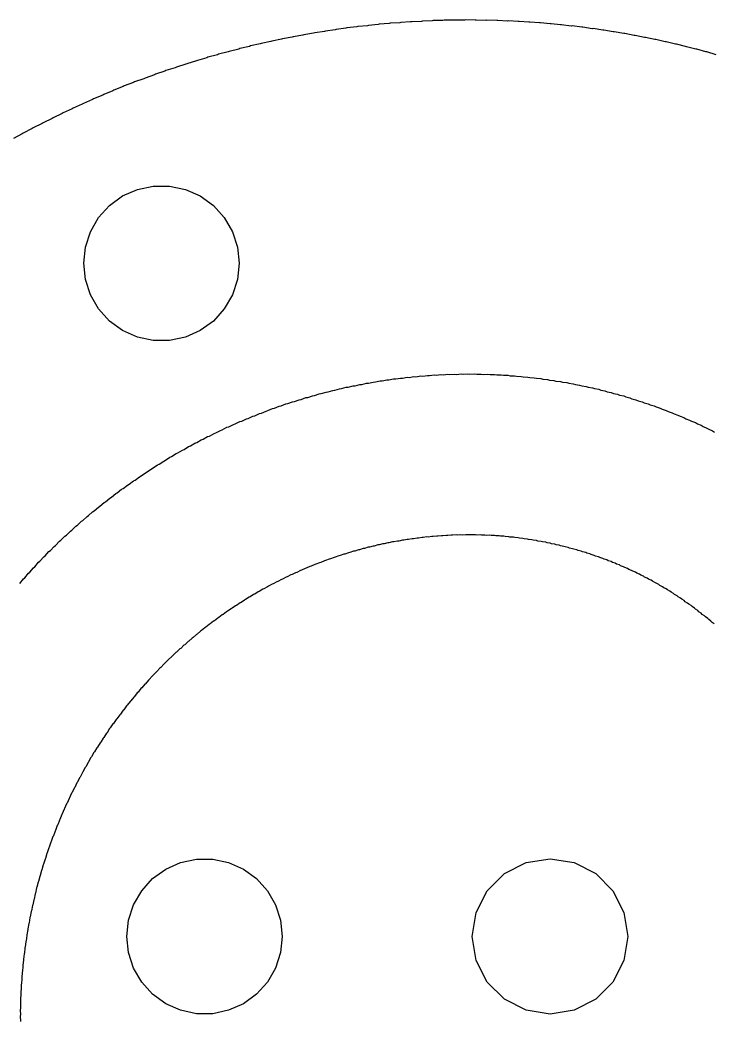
# Model space of a CAD drawing. Header units: metres. Extents: x -209 to 51, y -75 to 75.
# Drawn here: x 25.2 to 31.22, y -0.72 to 7.96 of the extents above; entities that cross this region are included whole.
import ezdxf

# ---------------------------------------------------------------- set-up
doc = ezdxf.new("R2010")
doc.units = ezdxf.units.M

msp = doc.modelspace()

# ---------------------------------------------------------------- linework, layer by layer
for p, q in [((28.1211, 7.89853), (28.0365, 7.88965)), ((28.1302, 7.90147), (28.1211, 7.89853)), ((28.2148, 7.90936), (28.1302, 7.90147)), ((28.2238, 7.91217), (28.2148, 7.90936)), ((28.3084, 7.91908), (28.2238, 7.91217)), ((28.3174, 7.92177), (28.3084, 7.91908)), ((28.4021, 7.92769), (28.3174, 7.92177)), ((28.4111, 7.93027), (28.4021, 7.92769)), ((28.4958, 7.9352), (28.4111, 7.93027)), ((28.5048, 7.93765), (28.4958, 7.9352)), ((28.5895, 7.9416), (28.5048, 7.93765)), ((28.5984, 7.94394), (28.5895, 7.9416)), ((28.6831, 7.9469), (28.5984, 7.94394)), ((28.692, 7.94911), (28.6831, 7.9469)), ((28.7767, 7.95108), (28.692, 7.94911)), ((28.7856, 7.95319), (28.7767, 7.95108)), ((28.8703, 7.95418), (28.7856, 7.95319)), ((28.8791, 7.95616), (28.8703, 7.95418)), ((28.9638, 7.95616), (28.8791, 7.95616)), ((28.9726, 7.95805), (28.9638, 7.95616)), ((29.0572, 7.95706), (28.9726, 7.95805)), ((29.066, 7.95883), (29.0572, 7.95706)), ((29.1505, 7.95686), (29.066, 7.95883)), ((29.1593, 7.95851), (29.1505, 7.95686)), ((29.2437, 7.95557), (29.1593, 7.95851)), ((29.2525, 7.95711), (29.2437, 7.95557)), ((29.3368, 7.95319), (29.2525, 7.95711)), ((29.3455, 7.95462), (29.3368, 7.95319)), ((29.4297, 7.94971), (29.3455, 7.95462)), ((29.4384, 7.95103), (29.4297, 7.94971)), ((29.5225, 7.94514), (29.4384, 7.95103)), ((29.5312, 7.94637), (29.5225, 7.94514)), ((29.6152, 7.93951), (29.5312, 7.94637)), ((29.6238, 7.94063), (29.6152, 7.93951)), ((29.7077, 7.93279), (29.6238, 7.94063)), ((29.7163, 7.93379), (29.7077, 7.93279)), ((29.8, 7.92499), (29.7163, 7.93379)), ((29.8085, 7.92589), (29.8, 7.92499)), ((29.8921, 7.91612), (29.8085, 7.92589)), ((29.9006, 7.91692), (29.8921, 7.91612)), ((29.984, 7.90619), (29.9006, 7.91692)), ((29.9924, 7.90688), (29.984, 7.90619)), ((30.0757, 7.89519), (29.9924, 7.90688)), ((30.0841, 7.89578), (30.0757, 7.89519)), ((30.1671, 7.88312), (30.0841, 7.89578)), ((27.5604, 7.81024), (27.4764, 7.79543)), ((27.5695, 7.8139), (27.5604, 7.81024)), ((27.6537, 7.82774), (27.5695, 7.8139)), ((27.6627, 7.83127), (27.6537, 7.82774)), ((27.747, 7.84412), (27.6627, 7.83127)), ((27.7561, 7.84753), (27.747, 7.84412)), ((27.8404, 7.85939), (27.7561, 7.84753)), ((27.8495, 7.86269), (27.8404, 7.85939)), ((27.9339, 7.87355), (27.8495, 7.86269)), ((27.943, 7.87672), (27.9339, 7.87355)), ((28.0275, 7.8866), (27.943, 7.87672)), ((28.0365, 7.88965), (28.0275, 7.8866)), ((30.1755, 7.88361), (30.1671, 7.88312)), ((30.2584, 7.87), (30.1755, 7.88361)), ((30.2667, 7.87038), (30.2584, 7.87)), ((30.3493, 7.8558), (30.2667, 7.87038)), ((30.3576, 7.85609), (30.3493, 7.8558)), ((30.44, 7.84058), (30.3576, 7.85609)), ((30.4483, 7.84077), (30.44, 7.84058)), ((30.5304, 7.82431), (30.4483, 7.84077)), ((30.5386, 7.8244), (30.5304, 7.82431)), ((30.6205, 7.80699), (30.5386, 7.8244)), ((27.1888, 7.72917), (27.1054, 7.71042)), ((27.1979, 7.73332), (27.1888, 7.72917)), ((27.2815, 7.7511), (27.1979, 7.73332)), ((27.2906, 7.75513), (27.2815, 7.7511)), ((27.3743, 7.77193), (27.2906, 7.75513)), ((27.3834, 7.77583), (27.3743, 7.77193)), ((27.4673, 7.79164), (27.3834, 7.77583)), ((27.4764, 7.79543), (27.4673, 7.79164)), ((30.6287, 7.80699), (30.6205, 7.80699)), ((30.7103, 7.78864), (30.6287, 7.80699)), ((30.7184, 7.78854), (30.7103, 7.78864)), ((30.7998, 7.76926), (30.7184, 7.78854)), ((30.8079, 7.76907), (30.7998, 7.76926)), ((30.889, 7.74884), (30.8079, 7.76907)), ((30.897, 7.74857), (30.889, 7.74884)), ((30.9778, 7.7274), (30.897, 7.74857)), ((30.9858, 7.72704), (30.9778, 7.7274)), ((31.0663, 7.70496), (30.9858, 7.72704)), ((26.9118, 7.65672), (26.8289, 7.63501)), ((26.9209, 7.66125), (26.9118, 7.65672)), ((27.004, 7.68198), (26.9209, 7.66125)), ((27.013, 7.68639), (27.004, 7.68198)), ((27.0963, 7.70613), (27.013, 7.68639)), ((27.1054, 7.71042), (27.0963, 7.70613)), ((31.0742, 7.7045), (31.0663, 7.70496)), ((31.1544, 7.68149), (31.0742, 7.7045)), ((31.1623, 7.68094), (31.1544, 7.68149)), ((31.2422, 7.65703), (31.1623, 7.68094)), ((26.5546, 7.54973), (26.5455, 7.54466)), ((26.6367, 7.57434), (26.5546, 7.54973)), ((26.6457, 7.57924), (26.6367, 7.57434)), ((26.7282, 7.60291), (26.6457, 7.57924)), ((26.7372, 7.60768), (26.7282, 7.60291)), ((26.8199, 7.63037), (26.7372, 7.60768)), ((26.8289, 7.63501), (26.8199, 7.63037)), ((26.3639, 7.48204), (26.2825, 7.45453)), ((26.3729, 7.48735), (26.3639, 7.48204)), ((26.4546, 7.5139), (26.3729, 7.48735)), ((26.4635, 7.51907), (26.4546, 7.5139)), ((26.5455, 7.54466), (26.4635, 7.51907)), ((26.0937, 7.37991), (26.0131, 7.34952)), ((26.1025, 7.38559), (26.0937, 7.37991)), ((26.1834, 7.41504), (26.1025, 7.38559)), ((26.1923, 7.42059), (26.1834, 7.41504)), ((26.2735, 7.44908), (26.1923, 7.42059)), ((26.2825, 7.45453), (26.2735, 7.44908)), ((25.9151, 7.30638), (25.8351, 7.27406)), ((25.924, 7.31233), (25.9151, 7.30638)), ((26.0042, 7.34369), (25.924, 7.31233)), ((26.0131, 7.34952), (26.0042, 7.34369)), ((25.738, 7.22853), (25.6587, 7.19434)), ((25.7468, 7.23477), (25.738, 7.22853)), ((25.8264, 7.26801), (25.7468, 7.23477)), ((25.8351, 7.27406), (25.8264, 7.26801)), ((25.5624, 7.14639), (25.4838, 7.11032)), ((25.5711, 7.15288), (25.5624, 7.14639)), ((25.65, 7.188), (25.5711, 7.15288)), ((25.6587, 7.19434), (25.65, 7.188)), ((25.3884, 7.06), (25.3107, 7.02208)), ((25.397, 7.06671), (25.3884, 7.06)), ((25.4752, 7.10373), (25.397, 7.06671)), ((25.4838, 7.11032), (25.4752, 7.10373)), ((25.2162, 6.96936), (25.1393, 6.9296)), ((25.2247, 6.97633), (25.2162, 6.96936)), ((25.3021, 7.0152), (25.2247, 6.97633)), ((25.3107, 7.02208), (25.3021, 7.0152)), ((26.2164, 6.48763), (26.3544, 6.51697)), ((26.3544, 6.51697), (26.4956, 6.51697)), ((26.4956, 6.51697), (26.6336, 6.48763)), ((25.9733, 6.34729), (26.0875, 6.43024)), ((26.0875, 6.43024), (26.2164, 6.48763)), ((26.6336, 6.48763), (26.7625, 6.43024)), ((26.7625, 6.43024), (26.8767, 6.34729)), ((25.8789, 6.24242), (25.9733, 6.34729)), ((26.8767, 6.34729), (26.9711, 6.24242)), ((25.8083, 6.12021), (25.8789, 6.24242)), ((26.9711, 6.24242), (27.0416, 6.12021)), ((25.7647, 5.98601), (25.8083, 6.12021)), ((27.0416, 6.12021), (27.0853, 5.98601)), ((25.75, 5.84566), (25.7647, 5.98601)), ((27.0853, 5.98601), (27.1, 5.84566)), ((25.7647, 5.70532), (25.75, 5.84566)), ((27.1, 5.84566), (27.0853, 5.70532)), ((25.8083, 5.57112), (25.7647, 5.70532)), ((27.0853, 5.70532), (27.0416, 5.57112)), ((25.8789, 5.44891), (25.8083, 5.57112)), ((27.0416, 5.57112), (26.9711, 5.44891)), ((25.9733, 5.34404), (25.8789, 5.44891)), ((26.9711, 5.44891), (26.8767, 5.34404)), ((26.0875, 5.26109), (25.9733, 5.34404)), ((26.8767, 5.34404), (26.7625, 5.26109)), ((26.2164, 5.2037), (26.0875, 5.26109)), ((26.7625, 5.26109), (26.6336, 5.2037)), ((26.3544, 5.17436), (26.2164, 5.2037)), ((26.4956, 5.17436), (26.3544, 5.17436)), ((26.6336, 5.2037), (26.4956, 5.17436)), ((28.577, 4.85512), (28.6178, 4.86182)), ((28.6178, 4.86182), (28.6358, 4.86098)), ((28.6358, 4.86098), (28.6766, 4.86719)), ((28.6766, 4.86719), (28.6947, 4.86613)), ((28.6947, 4.86613), (28.7353, 4.87184)), ((28.7353, 4.87184), (28.7534, 4.87057)), ((28.7534, 4.87057), (28.794, 4.87579)), ((28.794, 4.87579), (28.8122, 4.87431)), ((28.8122, 4.87431), (28.8526, 4.87903)), ((28.8526, 4.87903), (28.8708, 4.87733)), ((28.8708, 4.87733), (28.9112, 4.88158)), ((28.9112, 4.88158), (28.9294, 4.87965)), ((28.9294, 4.87965), (28.9697, 4.88341)), ((28.9697, 4.88341), (28.9879, 4.88127)), ((28.9879, 4.88127), (29.0281, 4.88455)), ((29.0281, 4.88455), (29.0464, 4.8822)), ((29.0464, 4.8822), (29.0864, 4.88499)), ((29.0864, 4.88499), (29.1047, 4.88243)), ((29.1047, 4.88243), (29.1447, 4.88475)), ((29.1447, 4.88475), (29.163, 4.88196)), ((29.163, 4.88196), (29.2028, 4.8838)), ((29.2028, 4.8838), (29.2212, 4.88078)), ((29.2212, 4.88078), (29.2608, 4.88217)), ((29.2608, 4.88217), (29.2792, 4.87894)), ((29.2792, 4.87894), (29.3187, 4.87985)), ((29.3187, 4.87985), (29.3371, 4.87639)), ((29.3371, 4.87639), (29.3765, 4.87685)), ((29.3765, 4.87685), (29.3949, 4.87315)), ((29.3949, 4.87315), (29.4341, 4.87315)), ((29.4341, 4.87315), (29.4526, 4.86923)), ((29.4526, 4.86923), (29.4916, 4.86877)), ((29.4916, 4.86877), (29.51, 4.86464)), ((29.51, 4.86464), (29.549, 4.86374)), ((29.549, 4.86374), (29.5674, 4.85936)), ((29.5674, 4.85936), (29.6062, 4.85802)), ((28.0476, 4.77019), (28.0888, 4.78148)), ((28.0888, 4.78148), (28.1064, 4.7825)), ((28.1064, 4.7825), (28.1475, 4.79326)), ((28.1475, 4.79326), (28.1651, 4.79408)), ((28.1651, 4.79408), (28.2062, 4.80434)), ((28.2062, 4.80434), (28.2239, 4.80495)), ((28.2239, 4.80495), (28.265, 4.8147)), ((28.265, 4.8147), (28.2828, 4.81511)), ((28.2828, 4.81511), (28.3238, 4.82433)), ((28.3238, 4.82433), (28.3416, 4.82454)), ((28.3416, 4.82454), (28.3826, 4.83325)), ((28.3826, 4.83325), (28.4005, 4.83325)), ((28.4005, 4.83325), (28.4414, 4.84146)), ((28.4414, 4.84146), (28.4594, 4.84125)), ((28.4594, 4.84125), (28.5002, 4.84895)), ((28.5002, 4.84895), (28.5182, 4.84854)), ((28.5182, 4.84854), (28.559, 4.85574)), ((28.559, 4.85574), (28.577, 4.85512)), ((29.6062, 4.85802), (29.6246, 4.85342)), ((29.6246, 4.85342), (29.6632, 4.85162)), ((29.6632, 4.85162), (29.6817, 4.84679)), ((29.6817, 4.84679), (29.72, 4.84456)), ((29.72, 4.84456), (29.7385, 4.83949)), ((29.7385, 4.83949), (29.7767, 4.83682)), ((29.7767, 4.83682), (29.7951, 4.83156)), ((29.7951, 4.83156), (29.8332, 4.82845)), ((29.8332, 4.82845), (29.8516, 4.82292)), ((29.8516, 4.82292), (29.8895, 4.8194)), ((29.8895, 4.8194), (29.9079, 4.81366)), ((29.9079, 4.81366), (29.9455, 4.80969)), ((29.9455, 4.80969), (29.9639, 4.80373)), ((29.9639, 4.80373), (30.0014, 4.79935)), ((30.0014, 4.79935), (30.0197, 4.79314)), ((30.0197, 4.79314), (30.057, 4.78835)), ((30.057, 4.78835), (30.0753, 4.78192)), ((30.0753, 4.78192), (30.1124, 4.7767)), ((30.1124, 4.7767), (30.1307, 4.77003)), ((27.697, 4.68123), (27.7381, 4.69565)), ((27.7381, 4.69565), (27.7551, 4.69785)), ((27.7551, 4.69785), (27.7963, 4.71175)), ((27.7963, 4.71175), (27.8135, 4.71376)), ((27.8135, 4.71376), (27.8546, 4.72713)), ((27.8546, 4.72713), (27.8719, 4.72894)), ((27.8719, 4.72894), (27.9131, 4.74179)), ((27.9131, 4.74179), (27.9304, 4.74341)), ((27.9304, 4.74341), (27.9716, 4.75574)), ((27.9716, 4.75574), (27.989, 4.75716)), ((27.989, 4.75716), (28.0302, 4.76897)), ((28.0302, 4.76897), (28.0476, 4.77019)), ((30.1307, 4.77003), (30.1676, 4.76442)), ((30.1676, 4.76442), (30.1859, 4.75752)), ((30.1859, 4.75752), (30.2225, 4.7515)), ((30.2225, 4.7515), (30.2407, 4.74437)), ((30.2407, 4.74437), (30.2772, 4.73795)), ((30.2772, 4.73795), (30.2954, 4.73059)), ((30.2954, 4.73059), (30.3316, 4.72377)), ((30.3316, 4.72377), (30.3498, 4.71619)), ((30.3498, 4.71619), (30.3858, 4.70897)), ((30.3858, 4.70897), (30.4039, 4.70114)), ((30.4039, 4.70114), (30.4396, 4.69354)), ((30.4396, 4.69354), (30.4577, 4.68549)), ((30.4577, 4.68549), (30.4932, 4.67751)), ((27.4077, 4.5873), (27.4485, 4.60437)), ((27.4485, 4.60437), (27.4652, 4.60751)), ((27.4652, 4.60751), (27.5062, 4.62407)), ((27.5062, 4.62407), (27.523, 4.62703)), ((27.523, 4.62703), (27.5639, 4.64304)), ((27.5639, 4.64304), (27.5808, 4.6458)), ((27.5808, 4.6458), (27.6219, 4.6613)), ((27.6219, 4.6613), (27.6388, 4.66389)), ((27.6388, 4.66389), (27.6799, 4.67883)), ((27.6799, 4.67883), (27.697, 4.68123)), ((30.4932, 4.67751), (30.5113, 4.66922)), ((30.5113, 4.66922), (30.5465, 4.66086)), ((30.5465, 4.66086), (30.5645, 4.65233)), ((30.5645, 4.65233), (30.5996, 4.6436)), ((30.5996, 4.6436), (30.6175, 4.63484)), ((30.6175, 4.63484), (30.6523, 4.62575)), ((30.6523, 4.62575), (30.6702, 4.61678)), ((30.6702, 4.61678), (30.7047, 4.6073)), ((30.7047, 4.6073), (30.7225, 4.59807)), ((27.1789, 4.49924), (27.2195, 4.51846)), ((27.2195, 4.51846), (27.2358, 4.52232)), ((27.2358, 4.52232), (27.2765, 4.54102)), ((27.2765, 4.54102), (27.2929, 4.54471)), ((27.2929, 4.54471), (27.3337, 4.56285)), ((27.3337, 4.56285), (27.3502, 4.56636)), ((27.3502, 4.56636), (27.391, 4.58397)), ((27.391, 4.58397), (27.4077, 4.5873)), ((30.7225, 4.59807), (30.7568, 4.58826)), ((30.7568, 4.58826), (30.7746, 4.5788)), ((30.7746, 4.5788), (30.8086, 4.56862)), ((30.8086, 4.56862), (30.8263, 4.55893)), ((30.8263, 4.55893), (30.86, 4.5484)), ((30.86, 4.5484), (30.8777, 4.5385)), ((30.8777, 4.5385), (30.9111, 4.52762)), ((30.9111, 4.52762), (30.9288, 4.51746)), ((30.9288, 4.51746), (30.9619, 4.50624)), ((26.9934, 4.42114), (27.0094, 4.4257)), ((27.0094, 4.4257), (27.0497, 4.44653)), ((27.0497, 4.44653), (27.0656, 4.45091)), ((27.0656, 4.45091), (27.1061, 4.47122)), ((27.1061, 4.47122), (27.1222, 4.47543)), ((27.1222, 4.47543), (27.1627, 4.49519)), ((27.1627, 4.49519), (27.1789, 4.49924)), ((30.9619, 4.50624), (30.9794, 4.49586)), ((30.9794, 4.49586), (31.0124, 4.48431)), ((31.0124, 4.48431), (31.0298, 4.47371)), ((31.0298, 4.47371), (31.0624, 4.46182)), ((31.0624, 4.46182), (31.0798, 4.45097)), ((31.0798, 4.45097), (31.1122, 4.43877)), ((31.1122, 4.43877), (31.1294, 4.42769)), ((31.1294, 4.42769), (31.1615, 4.41516)), ((26.7863, 4.31773), (26.8262, 4.34073)), ((26.8262, 4.34073), (26.8417, 4.34579)), ((26.8417, 4.34579), (26.8817, 4.36824)), ((26.8817, 4.36824), (26.8974, 4.37315)), ((26.8974, 4.37315), (26.9375, 4.39503)), ((26.9375, 4.39503), (26.9532, 4.39975)), ((26.9532, 4.39975), (26.9934, 4.42114)), ((31.1615, 4.41516), (31.1787, 4.40384)), ((31.1787, 4.40384), (31.2105, 4.39101)), ((31.2105, 4.39101), (31.2276, 4.37949)), ((26.6217, 4.2294), (26.6611, 4.254)), ((26.6611, 4.254), (26.6763, 4.25955)), ((26.6763, 4.25955), (26.7159, 4.2836)), ((26.7159, 4.2836), (26.7312, 4.28899)), ((26.7312, 4.28899), (26.7709, 4.31252)), ((26.7709, 4.31252), (26.7863, 4.31773)), ((26.4985, 4.16101), (26.5134, 4.16702)), ((26.5134, 4.16702), (26.5524, 4.1927)), ((26.5524, 4.1927), (26.5674, 4.19856)), ((26.5674, 4.19856), (26.6066, 4.22369)), ((26.6066, 4.22369), (26.6217, 4.2294)), ((26.3531, 4.0683), (26.3915, 4.09558)), ((26.3915, 4.09558), (26.4062, 4.10191)), ((26.4062, 4.10191), (26.4449, 4.12863)), ((26.4449, 4.12863), (26.4596, 4.1348)), ((26.4596, 4.1348), (26.4985, 4.16101)), ((26.1957, 3.96346), (26.2335, 3.99231)), ((26.2335, 3.99231), (26.2478, 3.99907)), ((26.2478, 3.99907), (26.2859, 4.0274)), ((26.2859, 4.0274), (26.3003, 4.03401)), ((26.3003, 4.03401), (26.3385, 4.06183)), ((26.3385, 4.06183), (26.3531, 4.0683)), ((26.0925, 3.89017), (26.1299, 3.92009)), ((26.1299, 3.92009), (26.1438, 3.92709)), ((26.1438, 3.92709), (26.1815, 3.95654)), ((26.1815, 3.95654), (26.1957, 3.96346)), ((25.9907, 3.81422), (26.0277, 3.84521)), ((26.0277, 3.84521), (26.0414, 3.85252)), ((26.0414, 3.85252), (26.0786, 3.88298)), ((26.0786, 3.88298), (26.0925, 3.89017)), ((25.8772, 3.72795), (25.8906, 3.73569)), ((25.8906, 3.73569), (25.927, 3.76768)), ((25.927, 3.76768), (25.9404, 3.77525)), ((25.9404, 3.77525), (25.9771, 3.80678)), ((25.9771, 3.80678), (25.9907, 3.81422)), ((25.7433, 3.61293), (25.7789, 3.64651)), ((25.7789, 3.64651), (25.7919, 3.65446)), ((25.7919, 3.65446), (25.8278, 3.68756)), ((25.8278, 3.68756), (25.841, 3.69539)), ((25.841, 3.69539), (25.8772, 3.72795)), ((25.6472, 3.52788), (25.6822, 3.56253)), ((25.6822, 3.56253), (25.695, 3.57072)), ((25.695, 3.57072), (25.7303, 3.60484)), ((25.7303, 3.60484), (25.7433, 3.61293)), ((25.5528, 3.44034), (25.5873, 3.47601)), ((25.5873, 3.47601), (25.5998, 3.48445)), ((25.5998, 3.48445), (25.6345, 3.51958)), ((25.6345, 3.51958), (25.6472, 3.52788)), ((28.773, 3.47346), (28.7417, 3.4687)), ((28.7842, 3.47269), (28.773, 3.47346)), ((28.8154, 3.47708), (28.7842, 3.47269)), ((28.8266, 3.47617), (28.8154, 3.47708)), ((28.8577, 3.48018), (28.8266, 3.47617)), ((28.8689, 3.47913), (28.8577, 3.48018)), ((28.8999, 3.48276), (28.8689, 3.47913)), ((28.9112, 3.48157), (28.8999, 3.48276)), ((28.9421, 3.48482), (28.9112, 3.48157)), ((28.9534, 3.48351), (28.9421, 3.48482)), ((28.9843, 3.48639), (28.9534, 3.48351)), ((28.9955, 3.48494), (28.9843, 3.48639)), ((29.0262, 3.48744), (28.9955, 3.48494)), ((29.0376, 3.48586), (29.0262, 3.48744)), ((29.0682, 3.48799), (29.0376, 3.48586)), ((29.0795, 3.48627), (29.0682, 3.48799)), ((29.11, 3.48804), (29.0795, 3.48627)), ((29.1214, 3.48618), (29.11, 3.48804)), ((29.1518, 3.48759), (29.1214, 3.48618)), ((29.1632, 3.48558), (29.1518, 3.48759)), ((29.1934, 3.48663), (29.1632, 3.48558)), ((29.2048, 3.48448), (29.1934, 3.48663)), ((29.2349, 3.48518), (29.2048, 3.48448)), ((29.2464, 3.48289), (29.2349, 3.48518)), ((29.2764, 3.48325), (29.2464, 3.48289)), ((29.2878, 3.48082), (29.2764, 3.48325)), ((29.3176, 3.48082), (29.2878, 3.48082)), ((29.3291, 3.47824), (29.3176, 3.48082)), ((29.3589, 3.47789), (29.3291, 3.47824)), ((29.3703, 3.47519), (29.3589, 3.47789)), ((29.3999, 3.4745), (29.3703, 3.47519)), ((29.4113, 3.47163), (29.3999, 3.4745)), ((29.4408, 3.47061), (29.4113, 3.47163)), ((29.4522, 3.46761), (29.4408, 3.47061)), ((25.4604, 3.35036), (25.4942, 3.38699)), ((25.4942, 3.38699), (25.5064, 3.39565)), ((25.5064, 3.39565), (25.5405, 3.43181)), ((25.5405, 3.43181), (25.5528, 3.44034)), ((28.2627, 3.3895), (28.2307, 3.37993)), ((28.2733, 3.39024), (28.2627, 3.3895)), ((28.3052, 3.39938), (28.2733, 3.39024)), ((28.3159, 3.40001), (28.3052, 3.39938)), ((28.3478, 3.40875), (28.3159, 3.40001)), ((28.3585, 3.40926), (28.3478, 3.40875)), ((28.3903, 3.41757), (28.3585, 3.40926)), ((28.4011, 3.41795), (28.3903, 3.41757)), ((28.4329, 3.4259), (28.4011, 3.41795)), ((28.4437, 3.42615), (28.4329, 3.4259)), ((28.4754, 3.43367), (28.4437, 3.42615)), ((28.4863, 3.43379), (28.4754, 3.43367)), ((28.518, 3.44092), (28.4863, 3.43379)), ((28.5289, 3.44092), (28.518, 3.44092)), ((28.5606, 3.44765), (28.5289, 3.44092)), ((28.5715, 3.44753), (28.5606, 3.44765)), ((28.6031, 3.45386), (28.5715, 3.44753)), ((28.6141, 3.4536), (28.6031, 3.45386)), ((28.6457, 3.45953), (28.6141, 3.4536)), ((28.6567, 3.45915), (28.6457, 3.45953)), ((28.6882, 3.46471), (28.6567, 3.45915)), ((28.6992, 3.46419), (28.6882, 3.46471)), ((28.7306, 3.46935), (28.6992, 3.46419)), ((28.7417, 3.4687), (28.7306, 3.46935)), ((29.4815, 3.46625), (29.4522, 3.46761)), ((29.493, 3.46309), (29.4815, 3.46625)), ((29.5221, 3.4614), (29.493, 3.46309)), ((29.5336, 3.4581), (29.5221, 3.4614)), ((29.5626, 3.45607), (29.5336, 3.4581)), ((29.5741, 3.45264), (29.5626, 3.45607)), ((29.6029, 3.45029), (29.5741, 3.45264)), ((29.6143, 3.4467), (29.6029, 3.45029)), ((29.643, 3.44403), (29.6143, 3.4467)), ((29.6545, 3.44029), (29.643, 3.44403)), ((29.6829, 3.4373), (29.6545, 3.44029)), ((29.6944, 3.43341), (29.6829, 3.4373)), ((29.7227, 3.4301), (29.6944, 3.43341)), ((29.7342, 3.42609), (29.7227, 3.4301)), ((29.7623, 3.42247), (29.7342, 3.42609)), ((29.7737, 3.41829), (29.7623, 3.42247)), ((29.8016, 3.41437), (29.7737, 3.41829)), ((29.8131, 3.41003), (29.8016, 3.41437)), ((29.8409, 3.40581), (29.8131, 3.41003)), ((29.8523, 3.40134), (29.8409, 3.40581)), ((29.8798, 3.3968), (29.8523, 3.40134)), ((29.8913, 3.39218), (29.8798, 3.3968)), ((29.9186, 3.38736), (29.8913, 3.39218)), ((29.9301, 3.38258), (29.9186, 3.38736)), ((25.4029, 3.29552), (25.4148, 3.30435)), ((25.4148, 3.30435), (25.4483, 3.34157)), ((25.4483, 3.34157), (25.4604, 3.35036)), ((27.9661, 3.30536), (27.9342, 3.29288)), ((27.9763, 3.30692), (27.9661, 3.30536)), ((28.0083, 3.31897), (27.9763, 3.30692)), ((28.0186, 3.32042), (28.0083, 3.31897)), ((28.0506, 3.33206), (28.0186, 3.32042)), ((28.0609, 3.33339), (28.0506, 3.33206)), ((28.0929, 3.3446), (28.0609, 3.33339)), ((28.1033, 3.34583), (28.0929, 3.3446)), ((28.1353, 3.35663), (28.1033, 3.34583)), ((28.1457, 3.35773), (28.1353, 3.35663)), ((28.1777, 3.36812), (28.1457, 3.35773)), ((28.1882, 3.36909), (28.1777, 3.36812)), ((28.2202, 3.37906), (28.1882, 3.36909)), ((28.2307, 3.37993), (28.2202, 3.37906)), ((29.9572, 3.37747), (29.9301, 3.38258)), ((29.9686, 3.37254), (29.9572, 3.37747)), ((29.9956, 3.36714), (29.9686, 3.37254)), ((30.007, 3.36206), (29.9956, 3.36714)), ((30.0338, 3.35637), (30.007, 3.36206)), ((30.0452, 3.35115), (30.0338, 3.35637)), ((30.0717, 3.34518), (30.0452, 3.35115)), ((30.0831, 3.33981), (30.0717, 3.34518)), ((30.1094, 3.33357), (30.0831, 3.33981)), ((30.1207, 3.32803), (30.1094, 3.33357)), ((30.1469, 3.32152), (30.1207, 3.32803)), ((30.1582, 3.31584), (30.1469, 3.32152)), ((30.1841, 3.30907), (30.1582, 3.31584)), ((30.1954, 3.30322), (30.1841, 3.30907)), ((30.2211, 3.29617), (30.1954, 3.30322)), ((25.3136, 3.20163), (25.3252, 3.21069)), ((25.3252, 3.21069), (25.358, 3.24889)), ((25.358, 3.24889), (25.3699, 3.2579)), ((25.3699, 3.2579), (25.4029, 3.29552)), ((27.7148, 3.21246), (27.683, 3.1974)), ((27.7246, 3.21466), (27.7148, 3.21246)), ((27.7564, 3.22926), (27.7246, 3.21466)), ((27.7663, 3.23137), (27.7564, 3.22926)), ((27.7981, 3.24554), (27.7663, 3.23137)), ((27.8081, 3.24754), (27.7981, 3.24554)), ((27.84, 3.26129), (27.8081, 3.24754)), ((27.85, 3.26318), (27.84, 3.26129)), ((27.882, 3.27654), (27.85, 3.26318)), ((27.8921, 3.27831), (27.882, 3.27654)), ((27.924, 3.29121), (27.8921, 3.27831)), ((27.9342, 3.29288), (27.924, 3.29121)), ((30.2323, 3.29019), (30.2211, 3.29617)), ((30.2578, 3.28288), (30.2323, 3.29019)), ((30.2691, 3.27675), (30.2578, 3.28288)), ((30.2944, 3.26918), (30.2691, 3.27675)), ((30.3055, 3.26291), (30.2944, 3.26918)), ((30.3306, 3.2551), (30.3055, 3.26291)), ((30.3417, 3.24864), (30.3306, 3.2551)), ((30.3666, 3.24057), (30.3417, 3.24864)), ((30.3777, 3.23399), (30.3666, 3.24057)), ((30.4023, 3.22568), (30.3777, 3.23399)), ((30.4133, 3.21895), (30.4023, 3.22568)), ((30.4377, 3.2104), (30.4133, 3.21895)), ((30.4487, 3.20351), (30.4377, 3.2104)), ((25.2376, 3.11465), (25.2697, 3.15379)), ((25.2697, 3.15379), (25.2812, 3.16298)), ((25.2812, 3.16298), (25.3136, 3.20163)), ((27.5495, 3.13988), (27.5179, 3.12308)), ((27.559, 3.14247), (27.5495, 3.13988)), ((27.5905, 3.1588), (27.559, 3.14247)), ((27.6002, 3.16132), (27.5905, 3.1588)), ((27.6318, 3.1772), (27.6002, 3.16132)), ((27.6415, 3.17963), (27.6318, 3.1772)), ((27.6732, 3.19508), (27.6415, 3.17963)), ((27.683, 3.1974), (27.6732, 3.19508)), ((30.4728, 3.19473), (30.4487, 3.20351)), ((30.4838, 3.18768), (30.4728, 3.19473)), ((30.5077, 3.17867), (30.4838, 3.18768)), ((30.5187, 3.17146), (30.5077, 3.17867)), ((30.5423, 3.16223), (30.5187, 3.17146)), ((30.5532, 3.15488), (30.5423, 3.16223)), ((30.5767, 3.1454), (30.5532, 3.15488)), ((30.5875, 3.13792), (30.5767, 3.1454)), ((30.6107, 3.12823), (30.5875, 3.13792)), ((30.6215, 3.12059), (30.6107, 3.12823)), ((25.1946, 3.06575), (25.2263, 3.10538)), ((25.2263, 3.10538), (25.2376, 3.11465)), ((27.346, 3.03719), (27.3149, 3.01823)), ((27.3551, 3.04027), (27.346, 3.03719)), ((27.3863, 3.05876), (27.3551, 3.04027)), ((27.3956, 3.06177), (27.3863, 3.05876)), ((27.4269, 3.07982), (27.3956, 3.06177)), ((27.4362, 3.08273), (27.4269, 3.07982)), ((27.4676, 3.10037), (27.4362, 3.08273)), ((27.477, 3.10318), (27.4676, 3.10037)), ((27.5084, 3.12035), (27.477, 3.10318)), ((27.5179, 3.12308), (27.5084, 3.12035)), ((30.6444, 3.1107), (30.6215, 3.12059)), ((30.6552, 3.10289), (30.6444, 3.1107)), ((30.6778, 3.09279), (30.6552, 3.10289)), ((30.6885, 3.08484), (30.6778, 3.09279)), ((30.711, 3.07451), (30.6885, 3.08484)), ((30.7216, 3.06644), (30.711, 3.07451)), ((30.7438, 3.05594), (30.7216, 3.06644)), ((30.7544, 3.04767), (30.7438, 3.05594)), ((30.7763, 3.03696), (30.7544, 3.04767)), ((30.7868, 3.02856), (30.7763, 3.03696)), ((27.226, 2.96924), (27.1952, 2.94901)), ((27.2349, 2.97261), (27.226, 2.96924)), ((27.2658, 2.9924), (27.2349, 2.97261)), ((27.2748, 2.99568), (27.2658, 2.9924)), ((27.3058, 3.01505), (27.2748, 2.99568)), ((27.3149, 3.01823), (27.3058, 3.01505)), ((30.8085, 3.01767), (30.7868, 3.02856)), ((30.819, 3.00911), (30.8085, 3.01767)), ((30.8404, 2.99802), (30.819, 3.00911)), ((30.8508, 2.98932), (30.8404, 2.99802)), ((30.872, 2.97804), (30.8508, 2.98932)), ((30.8823, 2.96921), (30.872, 2.97804)), ((30.9032, 2.95775), (30.8823, 2.96921)), ((30.9135, 2.94876), (30.9032, 2.95775)), ((27.0688, 2.87138), (27.0385, 2.8494)), ((27.0774, 2.87508), (27.0688, 2.87138)), ((27.1077, 2.89659), (27.0774, 2.87508)), ((27.1165, 2.90024), (27.1077, 2.89659)), ((27.147, 2.92134), (27.1165, 2.90024)), ((27.1557, 2.92488), (27.147, 2.92134)), ((27.1864, 2.94556), (27.1557, 2.92488)), ((27.1952, 2.94901), (27.1864, 2.94556)), ((30.9342, 2.93712), (30.9135, 2.94876)), ((30.9443, 2.92799), (30.9342, 2.93712)), ((30.9647, 2.91621), (30.9443, 2.92799)), ((30.9748, 2.90691), (30.9647, 2.91621)), ((30.995, 2.89493), (30.9748, 2.90691)), ((31.005, 2.88551), (30.995, 2.89493)), ((31.0249, 2.8734), (31.005, 2.88551)), ((31.0348, 2.8638), (31.0249, 2.8734)), ((31.0545, 2.85149), (31.0348, 2.8638)), ((26.9532, 2.79254), (26.9234, 2.76927)), ((26.9615, 2.79649), (26.9532, 2.79254)), ((26.9915, 2.81931), (26.9615, 2.79649)), ((26.9999, 2.8232), (26.9915, 2.81931)), ((27.03, 2.8456), (26.9999, 2.8232)), ((27.0385, 2.8494), (27.03, 2.8456)), ((31.0643, 2.8418), (31.0545, 2.85149)), ((31.0837, 2.82938), (31.0643, 2.8418)), ((31.0935, 2.81949), (31.0837, 2.82938)), ((31.1126, 2.80688), (31.0935, 2.81949)), ((31.1223, 2.79689), (31.1126, 2.80688)), ((31.1412, 2.78416), (31.1223, 2.79689)), ((31.1507, 2.774), (31.1412, 2.78416)), ((26.8398, 2.70912), (26.8105, 2.68456)), ((26.8479, 2.7133), (26.8398, 2.70912)), ((26.8774, 2.73744), (26.8479, 2.7133)), ((26.8855, 2.74155), (26.8774, 2.73744)), ((26.9151, 2.76523), (26.8855, 2.74155)), ((26.9234, 2.76927), (26.9151, 2.76523)), ((31.1694, 2.76109), (31.1507, 2.774)), ((31.1788, 2.75084), (31.1694, 2.76109)), ((31.1972, 2.73785), (31.1788, 2.75084)), ((31.2066, 2.72739), (31.1972, 2.73785)), ((31.2247, 2.71423), (31.2066, 2.72739)), ((26.7288, 2.62117), (26.7001, 2.59532)), ((26.7366, 2.62556), (26.7288, 2.62117)), ((26.7655, 2.651), (26.7366, 2.62556)), ((26.7734, 2.65532), (26.7655, 2.651)), ((26.8025, 2.68028), (26.7734, 2.65532)), ((26.8105, 2.68456), (26.8025, 2.68028)), ((26.6203, 2.52875), (26.5923, 2.50163)), ((26.6279, 2.53336), (26.6203, 2.52875)), ((26.6562, 2.56003), (26.6279, 2.53336)), ((26.6638, 2.56458), (26.6562, 2.56003)), ((26.6923, 2.59085), (26.6638, 2.56458)), ((26.7001, 2.59532), (26.6923, 2.59085)), ((26.5146, 2.43192), (26.4872, 2.40355)), ((26.5219, 2.43672), (26.5146, 2.43192)), ((26.5495, 2.46469), (26.5219, 2.43672)), ((26.5569, 2.46942), (26.5495, 2.46469)), ((26.5848, 2.49696), (26.5569, 2.46942)), ((26.5923, 2.50163), (26.5848, 2.49696)), ((26.4457, 2.36496), (26.4188, 2.33575)), ((26.4528, 2.36989), (26.4457, 2.36496)), ((26.48, 2.39871), (26.4528, 2.36989)), ((26.4872, 2.40355), (26.48, 2.39871)), ((26.3449, 2.26103), (26.3188, 2.23056)), ((26.3518, 2.2661), (26.3449, 2.26103)), ((26.3782, 2.29614), (26.3518, 2.2661)), ((26.3851, 2.30116), (26.3782, 2.29614)), ((26.4118, 2.33078), (26.3851, 2.30116)), ((26.4188, 2.33575), (26.4118, 2.33078)), ((26.2795, 2.18939), (26.2539, 2.15811)), ((26.2861, 2.19456), (26.2795, 2.18939)), ((26.3121, 2.22545), (26.2861, 2.19456)), ((26.3188, 2.23056), (26.3121, 2.22545)), ((26.1905, 2.08385), (26.1841, 2.07851)), ((26.2156, 2.11594), (26.1905, 2.08385)), ((26.222, 2.1212), (26.2156, 2.11594)), ((26.2473, 2.15288), (26.222, 2.1212)), ((26.2539, 2.15811), (26.2473, 2.15288)), ((26.1225, 2.00238), (26.0983, 1.9691)), ((26.1286, 2.00778), (26.1225, 2.00238)), ((26.1531, 2.04066), (26.1286, 2.00778)), ((26.1594, 2.04604), (26.1531, 2.04066)), ((26.1841, 2.07851), (26.1594, 2.04604)), ((26.0624, 1.92445), (26.0389, 1.89043)), ((26.0684, 1.92998), (26.0624, 1.92445)), ((26.0923, 1.96365), (26.0684, 1.92998)), ((26.0983, 1.9691), (26.0923, 1.96365)), ((26.004, 1.84488), (25.9811, 1.81006)), ((26.0098, 1.85045), (26.004, 1.84488)), ((26.033, 1.88489), (26.0098, 1.85045)), ((26.0389, 1.89043), (26.033, 1.88489)), ((25.9473, 1.76363), (25.925, 1.72801)), ((25.9529, 1.76924), (25.9473, 1.76363)), ((25.9754, 1.80443), (25.9529, 1.76924)), ((25.9811, 1.81006), (25.9754, 1.80443)), ((25.8923, 1.68069), (25.8707, 1.64433)), ((25.8977, 1.68637), (25.8923, 1.68069)), ((25.9195, 1.72231), (25.8977, 1.68637)), ((25.925, 1.72801), (25.9195, 1.72231)), ((25.8391, 1.59613), (25.8182, 1.55905)), ((25.8443, 1.60188), (25.8391, 1.59613)), ((25.8654, 1.63858), (25.8443, 1.60188)), ((25.8707, 1.64433), (25.8654, 1.63858)), ((25.7877, 1.50999), (25.7676, 1.47223)), ((25.7927, 1.51584), (25.7877, 1.50999)), ((25.8131, 1.55324), (25.7927, 1.51584)), ((25.8182, 1.55905), (25.8131, 1.55324)), ((25.7382, 1.42236), (25.7188, 1.38388)), ((25.743, 1.42824), (25.7382, 1.42236)), ((25.7627, 1.46638), (25.743, 1.42824)), ((25.7676, 1.47223), (25.7627, 1.46638)), ((25.6906, 1.33328), (25.672, 1.29405)), ((25.6952, 1.33916), (25.6906, 1.33328)), ((25.7141, 1.37796), (25.6952, 1.33916)), ((25.7188, 1.38388), (25.7141, 1.37796)), ((25.6449, 1.24268), (25.6272, 1.2028)), ((25.6493, 1.24861), (25.6449, 1.24268)), ((25.6675, 1.28812), (25.6493, 1.24861)), ((25.672, 1.29405), (25.6675, 1.28812)), ((25.6013, 1.1507), (25.5843, 1.11015)), ((25.6055, 1.15665), (25.6013, 1.1507)), ((25.6228, 1.19685), (25.6055, 1.15665)), ((25.6272, 1.2028), (25.6228, 1.19685)), ((25.5596, 1.0573), (25.5436, 1.01617)), ((25.5637, 1.06332), (25.5596, 1.0573)), ((25.5802, 1.10414), (25.5637, 1.06332)), ((25.5843, 1.11015), (25.5802, 1.10414)), ((25.5201, 0.962646), (25.5049, 0.920883)), ((25.524, 0.968689), (25.5201, 0.962646)), ((25.5396, 1.01019), (25.524, 0.968689)), ((25.5436, 1.01617), (25.5396, 1.01019)), ((25.4864, 0.872772), (25.4827, 0.866699)), ((25.5011, 0.914871), (25.4864, 0.872772)), ((25.5049, 0.920883), (25.5011, 0.914871)), ((25.4648, 0.818344), (25.4509, 0.77562)), ((25.4684, 0.824356), (25.4648, 0.818344)), ((25.4827, 0.866699), (25.4684, 0.824356)), ((25.4306, 0.720566), (25.4177, 0.677307)), ((25.434, 0.726608), (25.4306, 0.720566)), ((25.4474, 0.769547), (25.434, 0.726608)), ((25.4509, 0.77562), (25.4474, 0.769547)), ((25.3987, 0.621674), (25.3867, 0.57785)), ((25.4019, 0.627716), (25.3987, 0.621674)), ((25.4144, 0.671249), (25.4019, 0.627716)), ((25.4177, 0.677307), (25.4144, 0.671249)), ((26.4625, 0.584564), (26.5914, 0.641953)), ((26.5914, 0.641953), (26.7294, 0.671295)), ((26.7294, 0.671295), (26.8706, 0.671295)), ((26.8706, 0.671295), (27.0086, 0.641953)), ((27.0086, 0.641953), (27.1375, 0.584564)), ((29.4032, 0.546082), (29.5914, 0.641953)), ((29.5914, 0.641953), (29.8, 0.674988)), ((29.8, 0.674988), (30.0086, 0.641953)), ((30.0086, 0.641953), (30.1967, 0.546082)), ((25.3689, 0.521637), (25.3579, 0.477325)), ((25.372, 0.52771), (25.3689, 0.521637)), ((25.3835, 0.571808), (25.372, 0.52771)), ((25.3867, 0.57785), (25.3835, 0.571808)), ((26.3483, 0.501617), (26.4625, 0.584564)), ((27.1375, 0.584564), (27.2517, 0.501617)), ((29.2539, 0.396744), (29.4032, 0.546082)), ((30.1967, 0.546082), (30.3461, 0.396744)), ((25.3549, 0.471298), (25.3444, 0.426666)), ((25.3579, 0.477325), (25.3549, 0.471298)), ((26.2539, 0.396744), (26.3483, 0.501617)), ((27.2517, 0.501617), (27.3461, 0.396744)), ((25.3287, 0.369766), (25.3191, 0.324615)), ((25.3314, 0.375763), (25.3287, 0.369766)), ((25.3415, 0.420639), (25.3314, 0.375763)), ((25.3444, 0.426666), (25.3415, 0.420639)), ((26.1833, 0.274536), (26.2539, 0.396744)), ((27.3461, 0.396744), (27.4166, 0.274536)), ((29.158, 0.208572), (29.2539, 0.396744)), ((30.3461, 0.396744), (30.4419, 0.208572)), ((25.3047, 0.267197), (25.2961, 0.221619)), ((25.3073, 0.273224), (25.3047, 0.267197)), ((25.3164, 0.318573), (25.3073, 0.273224)), ((25.3191, 0.324615), (25.3164, 0.318573)), ((26.1397, 0.140335), (26.1833, 0.274536)), ((27.4166, 0.274536), (27.4603, 0.140335)), ((25.2936, 0.215668), (25.2856, 0.169785)), ((25.2961, 0.221619), (25.2936, 0.215668)), ((29.125, 0), (29.158, 0.208572)), ((30.4419, 0.208572), (30.475, 0)), ((25.2732, 0.111771), (25.2662, 0.06546)), ((25.2756, 0.117722), (25.2732, 0.111771)), ((25.2831, 0.163773), (25.2756, 0.117722)), ((25.2856, 0.169785), (25.2831, 0.163773)), ((26.125, 0), (26.1397, 0.140335)), ((27.4603, 0.140335), (27.475, 0)), ((25.2552, 0.007004), (25.2492, -0.039642)), ((25.2574, 0.013), (25.2552, 0.007004)), ((25.2639, 0.059479), (25.2574, 0.013)), ((25.2662, 0.06546), (25.2639, 0.059479)), ((26.1397, -0.140335), (26.125, 0)), ((27.475, 0), (27.4603, -0.140335)), ((29.158, -0.208572), (29.125, 0)), ((30.475, 0), (30.4419, -0.208572)), ((25.2471, -0.045532), (25.2417, -0.092499)), ((25.2492, -0.039642), (25.2471, -0.045532)), ((25.2328, -0.151413), (25.2284, -0.19873)), ((25.2347, -0.145523), (25.2328, -0.151413)), ((25.2397, -0.098434), (25.2347, -0.145523)), ((25.2417, -0.092499), (25.2397, -0.098434)), ((26.1833, -0.274536), (26.1397, -0.140335)), ((27.4603, -0.140335), (27.4166, -0.274536)), ((25.2209, -0.257935), (25.2176, -0.305634)), ((25.2227, -0.252106), (25.2209, -0.257935)), ((25.2265, -0.20459), (25.2227, -0.252106)), ((25.2284, -0.19873), (25.2265, -0.20459)), ((29.2539, -0.396744), (29.158, -0.208572)), ((30.4419, -0.208572), (30.3461, -0.396744)), ((25.2159, -0.311462), (25.2131, -0.359329)), ((25.2176, -0.305634), (25.2159, -0.311462)), ((26.2539, -0.396744), (26.1833, -0.274536)), ((27.4166, -0.274536), (27.3461, -0.396744)), ((25.2078, -0.41893), (25.2061, -0.467117)), ((25.2093, -0.413162), (25.2078, -0.41893)), ((25.2115, -0.365143), (25.2093, -0.413162)), ((25.2131, -0.359329), (25.2115, -0.365143)), ((26.3483, -0.501617), (26.2539, -0.396744)), ((27.3461, -0.396744), (27.2517, -0.501617)), ((29.4032, -0.546082), (29.2539, -0.396744)), ((30.3461, -0.396744), (30.1967, -0.546082)), ((25.2047, -0.472885), (25.2035, -0.521225)), ((25.2061, -0.467117), (25.2047, -0.472885)), ((26.4625, -0.584564), (26.3483, -0.501617)), ((27.2517, -0.501617), (27.1375, -0.584564)), ((25.2016, -0.575439), (25.2003, -0.581146)), ((25.2003, -0.581146), (25.2003, -0.629776)), ((25.2022, -0.526962), (25.2016, -0.575439)), ((25.2035, -0.521225), (25.2022, -0.526962)), ((26.5914, -0.641953), (26.4625, -0.584564)), ((27.1375, -0.584564), (27.0086, -0.641953)), ((29.5914, -0.641953), (29.4032, -0.546082)), ((30.1967, -0.546082), (30.0086, -0.641953)), ((25.1997, -0.684219), (25.1986, -0.68985)), ((25.1986, -0.68985), (25.1997, -0.73877)), ((25.2003, -0.629776), (25.1991, -0.635452)), ((25.1991, -0.635452), (25.1997, -0.684219)), ((26.7294, -0.671295), (26.5914, -0.641953)), ((26.8706, -0.671295), (26.7294, -0.671295)), ((27.0086, -0.641953), (26.8706, -0.671295)), ((29.8, -0.674988), (29.5914, -0.641953)), ((30.0086, -0.641953), (29.8, -0.674988))]:
    msp.add_line(p, q)

doc.saveas('drawing.dxf')
